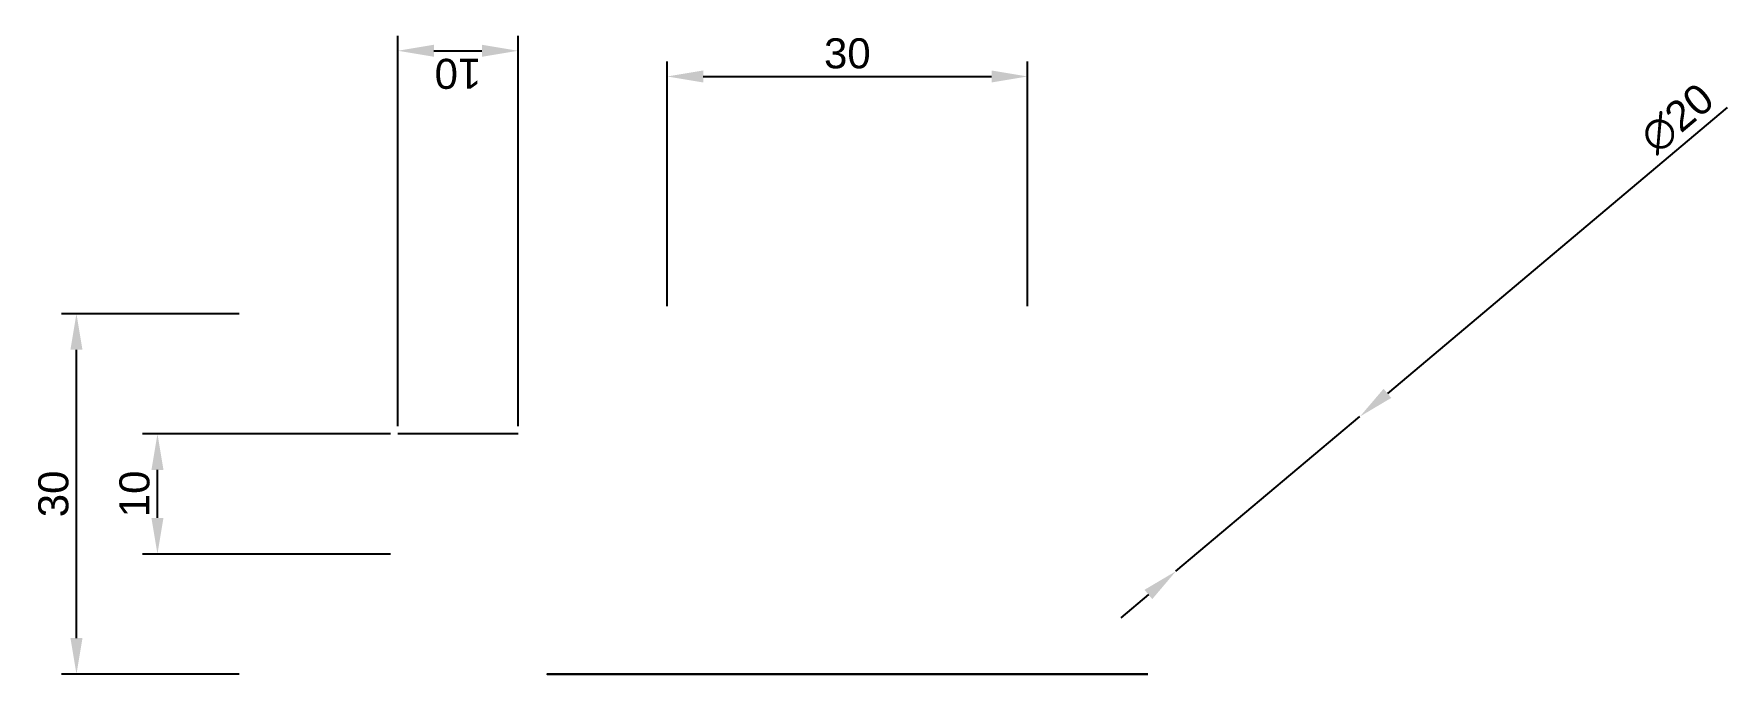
# Model space of a CAD drawing. Header units: millimetres. Extents: x 200 to 341, y 330 to 383.
import ezdxf

# ---------------------------------------------------------------- set-up
doc = ezdxf.new("R2010")
doc.units = ezdxf.units.MM
doc.layers.add('Midpoint', color=140, linetype='Continuous')
doc.styles.get("Standard").update_dxf_attribs({"font": 'arial.ttf'})
doc.dimstyles.new('ISO-25', dxfattribs={"dimtxt": 2.5, "dimasz": 3, "dimexe": 1.25, "dimexo": 0.625, "dimtad": 1, "dimtxsty": 'Standard', "dimcen": 2.5, "dimadec": 0, "dimazin": 0, "dimtfac": 1, "dimtmove": 0, "dimatfit": 3, "dimfxl": 1, "dimarcsym": 0})

# ---------------------------------------------------------------- blocks, each defined once
blk = doc.blocks.new('*D12')
at = {"color": 0, "lineweight": -2, "transparency": 16777216}
for p, q in [((216.73, 359.51), (201.94, 359.51)), ((203.19, 332.51), (203.19, 356.51)), ((216.73, 329.51), (201.94, 329.51))]:
    blk.add_line(p, q, dxfattribs=at)
at = {"color": 0, "transparency": 16777216}
for points in [[(202.69, 356.51), (203.69, 356.51), (203.19, 359.51)], [(202.69, 332.51), (203.69, 332.51), (203.19, 329.51)]]:
    blk.add_solid(points, dxfattribs=at)
at = {"layer": 'Defpoints', "color": 0, "transparency": 16777216}
for p in [(203.19, 359.51), (217.35, 359.51), (217.35, 329.51)]:
    blk.add_point(p, dxfattribs=at)
at = {"color": 0, "transparency": 16777216, "insert": (201.28, 344.51), "char_height": 2.5, "attachment_point": 5, "rotation": 90}
blk.add_mtext('30', dxfattribs=at)
blk = doc.blocks.new('*D13')
at = {"color": 0, "lineweight": -2, "transparency": 16777216}
for p, q in [((229.32, 349.51), (208.68, 349.51)), ((209.93, 342.51), (209.93, 346.51)), ((229.32, 339.51), (208.68, 339.51))]:
    blk.add_line(p, q, dxfattribs=at)
at = {"color": 0, "transparency": 16777216}
for points in [[(209.43, 346.51), (210.43, 346.51), (209.93, 349.51)], [(209.43, 342.51), (210.43, 342.51), (209.93, 339.51)]]:
    blk.add_solid(points, dxfattribs=at)
at = {"layer": 'Defpoints', "color": 0, "transparency": 16777216}
for p in [(209.93, 349.51), (229.94, 349.51), (229.94, 339.51)]:
    blk.add_point(p, dxfattribs=at)
at = {"color": 0, "transparency": 16777216, "insert": (208.03, 344.51), "char_height": 2.5, "attachment_point": 5, "rotation": 90}
blk.add_mtext('10', dxfattribs=at)
blk = doc.blocks.new('*D19')
at = {"color": 0, "lineweight": -2, "transparency": 16777216}
for p, q in [((229.94, 350.14), (229.94, 382.64)), ((239.94, 350.14), (239.94, 382.64)), ((232.94, 381.39), (236.94, 381.39))]:
    blk.add_line(p, q, dxfattribs=at)
at = {"color": 0, "transparency": 16777216}
for points in [[(232.94, 380.89), (232.94, 381.89), (229.94, 381.39)], [(236.94, 380.89), (236.94, 381.89), (239.94, 381.39)]]:
    blk.add_solid(points, dxfattribs=at)
at = {"layer": 'Defpoints', "color": 0, "transparency": 16777216}
for p in [(239.94, 381.39), (229.94, 349.51), (239.94, 349.51)]:
    blk.add_point(p, dxfattribs=at)
at = {"color": 0, "transparency": 16777216, "insert": (234.94, 379.49), "char_height": 2.5, "attachment_point": 5, "rotation": 180}
blk.add_mtext('10', dxfattribs=at)
blk = doc.blocks.new('*D23')
at = {"color": 0, "lineweight": -2, "transparency": 16777216}
for p, q in [((252.35, 360.14), (252.35, 380.5)), ((255.35, 379.25), (279.35, 379.25)), ((282.35, 360.14), (282.35, 380.5))]:
    blk.add_line(p, q, dxfattribs=at)
at = {"color": 0, "transparency": 16777216}
for points in [[(255.35, 379.75), (255.35, 378.75), (252.35, 379.25)], [(279.35, 379.75), (279.35, 378.75), (282.35, 379.25)]]:
    blk.add_solid(points, dxfattribs=at)
at = {"layer": 'Defpoints', "color": 0, "transparency": 16777216}
for p in [(282.35, 379.25), (252.35, 359.51), (282.35, 359.51)]:
    blk.add_point(p, dxfattribs=at)
at = {"color": 0, "transparency": 16777216, "insert": (267.35, 381.16), "char_height": 2.5, "attachment_point": 5}
blk.add_mtext('30', dxfattribs=at)
blk = doc.blocks.new('*D25')
at = {"color": 0, "lineweight": -2, "transparency": 16777216}
for p, q in [((340.57, 376.67), (312.3, 352.88)), ((294.7, 338.08), (310.01, 350.95)), ((292.41, 336.14), (290.11, 334.21))]:
    blk.add_line(p, q, dxfattribs=at)
at = {"color": 0, "transparency": 16777216}
for points in [[(311.98, 353.26), (312.62, 352.5), (310.01, 350.95)], [(292.08, 336.53), (292.73, 335.76), (294.7, 338.08)]]:
    blk.add_solid(points, dxfattribs=at)
at = {"layer": 'Defpoints', "color": 0, "transparency": 16777216}
for p in [(310.01, 350.95), (294.7, 338.08)]:
    blk.add_point(p, dxfattribs=at)
at = {"color": 0, "transparency": 16777216, "insert": (336.42, 375.75), "char_height": 2.5, "attachment_point": 5, "rotation": 40.0747}
blk.add_mtext('∅20', dxfattribs=at)

msp = doc.modelspace()

# ---------------------------------------------------------------- linework, layer by layer
at = {"extrusion": (0, -1, 0)}
msp.add_circle((267.353, 30, -329.513), 25, dxfattribs=at)
at = {"layer": 'Midpoint'}
msp.add_line((239.941, 349.512, 60), (229.941, 349.512, 60), dxfattribs=at)

# ---------------------------------------------------------------- dimensions: what is measured, and where the dimension line sits
for base, p1, p2, angle, picture, middle in [((239.941, 381.394, 60), (229.941, 349.512, 60), (239.941, 349.512, 60), 180, '*D19', (234.941, 379.493, 60)), ((203.187, 359.513), (217.353, 329.513), (217.353, 359.513), 90, '*D12', (201.285, 344.513)), ((209.927, 349.512), (229.941, 339.512), (229.941, 349.512), 90, '*D13', (208.026, 344.512))]:
    dim = msp.add_linear_dim(base=base, p1=p1, p2=p2, angle=angle, dimstyle='ISO-25')
    dim.commit()
    dim.dimension.update_dxf_attribs({"geometry": picture, "text_midpoint": middle})
dim = msp.add_linear_dim(base=(282.353, 379.253, 70), p1=(252.353, 359.513, 70), p2=(282.353, 359.513, 70), dimstyle='ISO-25')
dim.commit()
dim.dimension.update_dxf_attribs({"geometry": '*D23', "text_midpoint": (267.353, 381.155, 70)})
dim = msp.add_diameter_dim_2p(p1=(294.701, 338.075, 65), p2=(310.006, 350.951, 65), dimstyle='ISO-25')
dim.commit()
dim.dimension.update_dxf_attribs({"geometry": '*D25', "text_midpoint": (337.686, 374.24, 65), "dimtype": 163})

doc.saveas('drawing.dxf')
